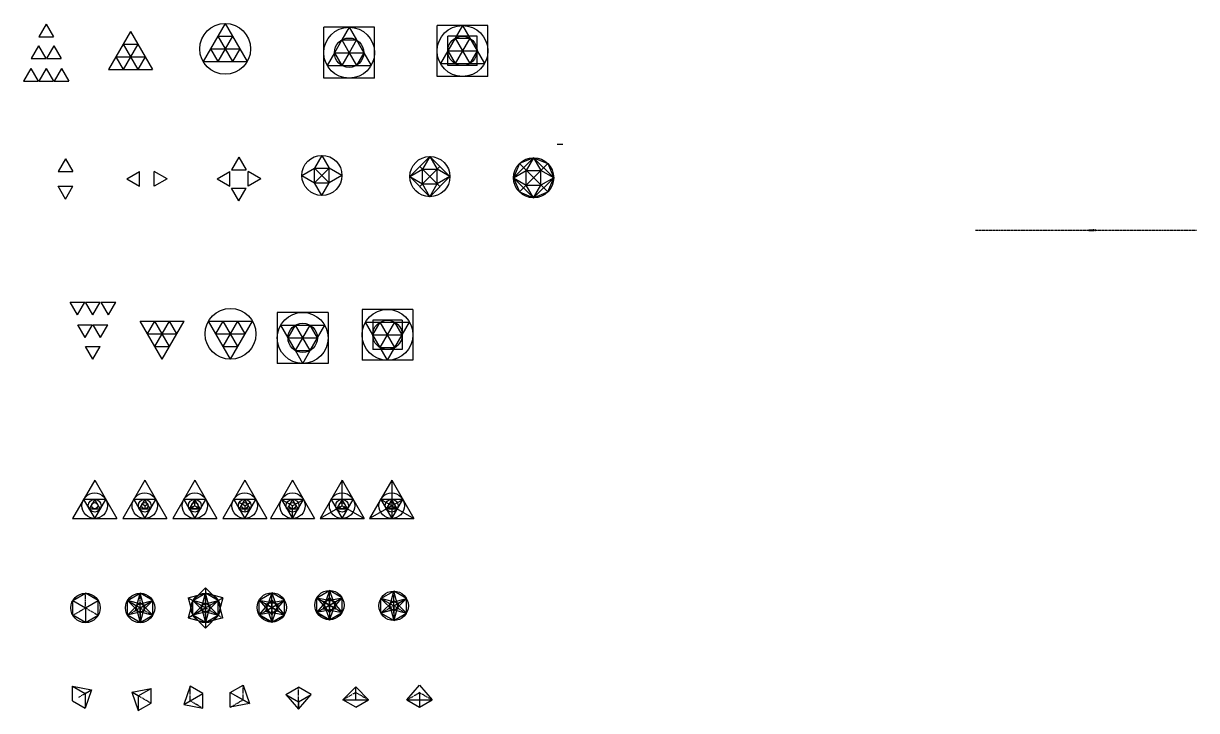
# Model space of a CAD drawing. Header units: inches. Extents: x 25816 to 218026, y -206771 to 1246.
# Drawn here: x 114284 to 194169, y -45541 to 1246 of the extents above; entities that cross this region are included whole.
import ezdxf

# ---------------------------------------------------------------- set-up
doc = ezdxf.new("R2010")
doc.units = ezdxf.units.IN
doc.header["$MEASUREMENT"] = 0
doc.linetypes.add('CENTER', pattern=[2, 1.25, -0.25, 0.25, -0.25])
doc.linetypes.add('DASHED', pattern=[19.05, 12.7, -6.35])

msp = doc.modelspace()

# ---------------------------------------------------------------- linework, layer by layer
for p, q in [((115834, 1205), (115334, 339)), ((115834, 1205), (116334, 339)), ((128020, 1246), (127520, 380)), ((128020, 1246), (128520, 380)), ((134729, -2478), (134729, 986)), ((138193, 986), (134729, 986)), ((136461, 986), (135961, 120)), ((136461, 986), (136961, 120)), ((138193, -2478), (138193, 986)), ((115334, 339), (116334, 339)), ((121571, 707), (121071, -159)), ((121571, 707), (122071, -159)), ((127520, 380), (127020, -486)), ((127520, 380), (128520, 380)), ((127520, 380), (128020, -486)), ((128520, 380), (128020, -486)), ((128520, 380), (129020, -486)), ((135961, 120), (135461, -746)), ((135961, 120), (136961, 120)), ((135961, 120), (136461, -746)), ((136961, 120), (136461, -746)), ((136961, 120), (137461, -746)), ((115309, -275), (114809, -1141)), ((115309, -275), (115809, -1141)), ((116359, -275), (115859, -1141)), ((116359, -275), (116859, -1141)), ((121071, -159), (120571, -1025)), ((121071, -159), (122071, -159)), ((121071, -159), (121571, -1025)), ((122071, -159), (121571, -1025)), ((122071, -159), (122571, -1025)), ((127020, -486), (126520, -1352)), ((127020, -486), (128020, -486)), ((127020, -486), (127520, -1352)), ((128020, -486), (127520, -1352)), ((128020, -486), (129020, -486)), ((128020, -486), (128520, -1352)), ((129020, -486), (128520, -1352)), ((129020, -486), (129520, -1352)), ((135461, -746), (134961, -1612)), ((135461, -746), (136461, -746)), ((135461, -746), (135961, -1612)), ((136461, -746), (135961, -1612)), ((136461, -746), (137461, -746)), ((136461, -746), (136961, -1612)), ((137461, -746), (136961, -1612)), ((137461, -746), (137961, -1612)), ((114809, -1141), (115809, -1141)), ((115859, -1141), (116859, -1141)), ((120571, -1025), (120071, -1891)), ((120571, -1025), (121571, -1025)), ((120571, -1025), (121071, -1891)), ((121571, -1025), (121071, -1891)), ((121571, -1025), (122571, -1025)), ((121571, -1025), (122071, -1891)), ((122571, -1025), (122071, -1891)), ((122571, -1025), (123071, -1891)), ((126520, -1352), (127520, -1352)), ((127520, -1352), (128520, -1352)), ((128520, -1352), (129520, -1352)), ((114784, -1818), (114284, -2684)), ((114784, -1818), (115284, -2684)), ((115834, -1818), (115334, -2684)), ((115834, -1818), (116334, -2684)), ((116884, -1818), (116384, -2684)), ((116884, -1818), (117384, -2684)), ((120071, -1891), (121071, -1891)), ((121071, -1891), (122071, -1891)), ((122071, -1891), (123071, -1891)), ((134961, -1612), (135961, -1612)), ((135961, -1612), (136961, -1612)), ((136961, -1612), (137961, -1612)), ((114284, -2684), (115284, -2684)), ((115334, -2684), (116334, -2684)), ((116384, -2684), (117384, -2684)), ((138193, -2478), (134729, -2478)), ((150640, -6981), (151016, -6981)), ((117154, -7978), (116654, -8845)), ((117154, -7978), (117654, -8845)), ((128956, -7853), (128456, -8720)), ((128956, -7853), (129456, -8720)), ((134610, -7736), (134110, -8602)), ((134610, -7736), (135110, -8602)), ((140593, -9183), (141959, -7817)), ((141959, -7817), (141459, -8683)), ((141959, -7817), (142459, -8683)), ((141959, -7817), (143325, -9183)), ((147660, -9264), (149026, -7898)), ((149026, -7898), (148060, -8298)), ((149026, -7898), (148526, -8764)), ((149026, -7898), (149526, -8764)), ((149026, -7898), (150392, -9264)), ((149026, -7898), (149992, -8298)), ((128456, -8720), (129456, -8720)), ((133243, -9102), (134110, -8602)), ((134110, -8602), (135110, -8602)), ((134110, -9602), (134110, -8602)), ((134110, -8602), (135110, -9602)), ((134110, -9602), (135110, -8602)), ((135110, -9602), (135110, -8602)), ((135976, -9102), (135110, -8602)), ((140593, -9183), (141459, -8683)), ((141276, -8500), (142642, -9866)), ((141276, -9866), (142642, -8500)), ((141459, -8683), (142459, -8683)), ((141459, -9683), (141459, -8683)), ((142459, -9683), (142459, -8683)), ((143325, -9183), (142459, -8683)), ((148060, -8298), (147660, -9264)), ((147660, -9264), (148526, -8764)), ((148060, -8298), (149992, -10230)), ((148060, -10230), (149992, -8298)), ((148526, -8764), (149526, -8764)), ((148526, -9764), (148526, -8764)), ((149526, -9764), (149526, -8764)), ((150392, -9264), (149526, -8764)), ((149992, -8298), (150392, -9264)), ((116654, -8845), (117654, -8845)), ((121329, -9345), (122195, -8845)), ((121329, -9345), (122195, -9845)), ((122195, -9845), (122195, -8845)), ((123195, -9845), (123195, -8845)), ((124061, -9345), (123195, -8845)), ((124061, -9345), (123195, -9845)), ((127465, -9345), (128331, -8845)), ((127465, -9345), (128331, -9845)), ((128331, -9845), (128331, -8845)), ((129581, -9845), (129581, -8845)), ((130447, -9345), (129581, -8845)), ((130447, -9345), (129581, -9845)), ((133243, -9102), (134110, -9602)), ((135976, -9102), (135110, -9602)), ((140593, -9183), (141459, -9683)), ((141959, -10549), (140593, -9183)), ((143325, -9183), (141959, -10549)), ((143325, -9183), (142459, -9683)), ((147660, -9264), (148526, -9764)), ((149026, -10630), (147660, -9264)), ((147660, -9264), (148060, -10230)), ((150392, -9264), (149026, -10630)), ((150392, -9264), (149526, -9764)), ((149992, -10230), (150392, -9264)), ((116654, -9845), (117654, -9845)), ((117154, -10711), (116654, -9845)), ((117154, -10711), (117654, -9845)), ((128456, -9970), (129456, -9970)), ((128956, -10836), (128456, -9970)), ((128956, -10836), (129456, -9970)), ((134110, -9602), (135110, -9602)), ((134610, -10468), (134110, -9602)), ((134610, -10468), (135110, -9602)), ((141459, -9683), (142459, -9683)), ((141959, -10549), (141459, -9683)), ((141959, -10549), (142459, -9683)), ((148060, -10230), (149026, -10630)), ((148526, -9764), (149526, -9764)), ((149026, -10630), (148526, -9764)), ((149026, -10630), (149526, -9764)), ((149026, -10630), (149992, -10230)), ((186828, -12820), (186824, -12820)), ((186828, -12845), (186825, -12845)), ((186828, -12820), (186828, -12845)), ((186828, -12820), (186833, -12820)), ((186828, -12845), (186833, -12845)), ((186831, -12814), (187128, -12814)), ((186831, -12820), (186831, -12814)), ((186831, -12820), (187133, -12820)), ((186831, -12845), (187133, -12845)), ((186831, -12845), (186831, -12851)), ((186831, -12851), (187133, -12851)), ((186833, -12820), (186833, -12845)), ((186833, -12820), (187133, -12820)), ((186833, -12845), (187133, -12845)), ((187128, -12814), (187128, -12803)), ((187178, -12803), (187128, -12803)), ((187133, -12820), (187133, -12803)), ((187133, -12820), (187133, -12845)), ((187133, -12845), (187173, -12845)), ((187133, -12851), (187178, -12851)), ((187173, -12845), (187173, -12803)), ((187178, -12851), (187178, -12803)), ((187291, -12803), (187243, -12803)), ((187243, -12827), (187243, -12803)), ((187247, -12827), (187247, -12803)), ((187288, -12827), (187288, -12803)), ((187291, -12827), (187291, -12803)), ((117465, -17734), (118465, -17734)), ((117965, -18600), (117465, -17734)), ((117965, -18600), (118465, -17734)), ((118515, -17734), (119515, -17734)), ((119015, -18600), (118515, -17734)), ((119015, -18600), (119515, -17734)), ((119565, -17734), (120565, -17734)), ((120065, -18600), (119565, -17734)), ((120065, -18600), (120565, -17734)), ((137341, -18228), (137341, -21693)), ((140805, -18228), (137341, -18228)), ((140805, -18228), (140805, -21693)), ((122233, -19026), (123233, -19026)), ((122733, -19892), (122233, -19026)), ((122733, -19892), (123233, -19026)), ((123233, -19026), (124233, -19026)), ((123733, -19892), (123233, -19026)), ((123733, -19892), (124233, -19026)), ((124233, -19026), (125233, -19026)), ((124733, -19892), (124233, -19026)), ((124733, -19892), (125233, -19026)), ((126882, -19026), (127882, -19026)), ((127382, -19892), (126882, -19026)), ((127382, -19892), (127882, -19026)), ((127882, -19026), (128882, -19026)), ((128382, -19892), (127882, -19026)), ((128382, -19892), (128882, -19026)), ((128882, -19026), (129882, -19026)), ((129382, -19892), (128882, -19026)), ((129382, -19892), (129882, -19026)), ((131569, -18435), (131569, -21899)), ((135033, -18435), (131569, -18435)), ((135033, -18435), (135033, -21899)), ((137573, -19094), (138573, -19094)), ((138073, -19960), (137573, -19094)), ((138073, -18960), (138073, -20960)), ((140073, -18960), (138073, -18960)), ((138073, -19960), (138573, -19094)), ((138573, -19094), (139573, -19094)), ((139073, -19960), (138573, -19094)), ((139073, -19960), (139573, -19094)), ((139573, -19094), (140573, -19094)), ((140073, -19960), (139573, -19094)), ((140073, -18960), (140073, -20960)), ((140073, -19960), (140573, -19094)), ((117990, -19277), (118990, -19277)), ((118490, -20143), (117990, -19277)), ((118490, -20143), (118990, -19277)), ((119040, -19277), (120040, -19277)), ((119540, -20143), (119040, -19277)), ((119540, -20143), (120040, -19277)), ((122733, -19892), (123733, -19892)), ((123233, -20758), (122733, -19892)), ((123233, -20758), (123733, -19892)), ((123733, -19892), (124733, -19892)), ((124233, -20758), (123733, -19892)), ((124233, -20758), (124733, -19892)), ((127382, -19892), (128382, -19892)), ((127882, -20758), (127382, -19892)), ((127882, -20758), (128382, -19892)), ((128382, -19892), (129382, -19892)), ((128882, -20758), (128382, -19892)), ((128882, -20758), (129382, -19892)), ((131801, -19301), (132801, -19301)), ((132301, -20167), (131801, -19301)), ((132301, -20167), (132801, -19301)), ((132801, -19301), (133801, -19301)), ((133301, -20167), (132801, -19301)), ((133301, -20167), (133801, -19301)), ((133801, -19301), (134801, -19301)), ((134301, -20167), (133801, -19301)), ((134301, -20167), (134801, -19301)), ((138073, -19960), (139073, -19960)), ((138573, -20827), (138073, -19960)), ((138573, -20827), (139073, -19960)), ((139073, -19960), (140073, -19960)), ((139573, -20827), (139073, -19960)), ((139573, -20827), (140073, -19960)), ((118515, -20758), (119515, -20758)), ((119015, -21624), (118515, -20758)), ((119015, -21624), (119515, -20758)), ((123233, -20758), (124233, -20758)), ((123733, -21624), (123233, -20758)), ((123733, -21624), (124233, -20758)), ((127882, -20758), (128882, -20758)), ((128382, -21624), (127882, -20758)), ((128382, -21624), (128882, -20758)), ((132301, -20167), (133301, -20167)), ((132801, -21033), (132301, -20167)), ((132801, -21033), (133301, -20167)), ((133301, -20167), (134301, -20167)), ((133801, -21033), (133301, -20167)), ((133801, -21033), (134301, -20167)), ((132801, -21033), (133801, -21033)), ((133301, -21899), (132801, -21033)), ((133301, -21899), (133801, -21033)), ((140073, -20960), (138073, -20960)), ((138573, -20827), (139573, -20827)), ((139073, -21693), (138573, -20827)), ((139073, -21693), (139573, -20827)), ((135033, -21899), (131569, -21899)), ((140805, -21693), (137341, -21693)), ((119134, -29861), (117634, -32459)), ((119134, -29861), (120634, -32459)), ((122544, -29861), (121044, -32459)), ((122544, -29861), (124044, -32459)), ((125953, -29861), (124453, -32459)), ((125953, -29861), (127453, -32459)), ((129350, -29861), (127850, -32459)), ((129350, -29861), (130850, -32459)), ((132606, -29861), (131106, -32459)), ((132606, -29861), (134106, -32459)), ((135980, -29861), (134480, -32459)), ((135980, -29861), (137480, -32459)), ((135980, -31593), (135980, -29861)), ((139360, -29861), (137860, -32459)), ((139360, -29861), (140860, -32459)), ((139360, -29861), (139360, -31593)), ((122544, -31593), (122357, -31485)), ((122544, -31593), (122732, -31485)), ((122544, -31593), (122544, -31809)), ((125953, -31593), (125578, -31809)), ((125953, -31593), (125953, -31160)), ((125953, -31593), (126328, -31809)), ((129350, -31593), (128975, -31376)), ((129350, -31593), (129725, -31376)), ((129350, -31593), (129350, -32026)), ((132606, -31593), (131856, -31160)), ((132606, -31593), (133356, -31160)), ((132606, -32459), (132606, -31593)), ((135980, -31593), (134480, -32459)), ((135980, -31593), (137480, -32459)), ((139360, -31593), (137860, -32459)), ((139360, -31593), (138610, -31160)), ((139360, -31593), (140110, -31160)), ((139360, -31593), (140860, -32459)), ((139360, -31593), (139360, -32459)), ((117634, -32459), (120634, -32459)), ((121044, -32459), (124044, -32459)), ((124453, -32459), (127453, -32459)), ((127850, -32459), (130850, -32459)), ((131106, -32459), (134106, -32459)), ((134480, -32459), (137480, -32459)), ((137860, -32459), (140860, -32459)), ((125822, -38055), (126688, -37189)), ((126688, -37189), (127554, -38055)), ((126688, -37189), (126688, -38555)), ((130329, -38022), (131195, -37522)), ((132061, -38022), (131195, -37522)), ((134253, -37862), (135119, -37362)), ((135985, -37862), (135119, -37362)), ((138629, -37911), (139496, -37411)), ((139179, -38594), (139496, -37411)), ((140362, -37911), (139496, -37411)), ((139813, -38594), (139496, -37411)), ((117645, -38055), (118511, -37555)), ((117645, -39055), (117645, -38055)), ((117645, -38055), (118511, -38555)), ((119377, -38055), (118511, -37555)), ((118511, -38555), (119377, -38055)), ((119377, -39055), (119377, -38055)), ((121362, -38055), (122228, -37555)), ((121362, -39055), (121362, -38055)), ((121362, -38055), (122228, -38555)), ((122545, -38372), (121362, -38055)), ((122228, -38921), (121362, -38055)), ((122228, -38189), (121362, -39055)), ((121911, -38738), (122228, -37555)), ((121911, -38372), (123094, -38055)), ((123094, -38055), (122228, -37555)), ((122545, -38738), (122228, -37555)), ((122228, -38555), (123094, -38055)), ((122228, -38921), (123094, -38055)), ((122228, -39055), (122228, -38189)), ((122228, -38189), (123094, -39055)), ((123094, -39055), (123094, -38055)), ((125505, -37872), (126688, -37555)), ((125505, -37872), (126688, -38555)), ((125505, -37872), (125822, -39055)), ((125822, -38055), (125505, -39238)), ((125822, -38055), (126688, -37555)), ((125822, -39055), (125822, -38055)), ((127005, -38372), (125822, -38055)), ((126688, -38921), (125822, -38055)), ((126688, -38189), (125822, -39055)), ((126371, -38738), (126688, -37555)), ((126371, -38372), (127554, -38055)), ((127554, -38055), (126688, -37555)), ((127005, -38738), (126688, -37555)), ((127871, -37872), (126688, -37555)), ((126688, -38555), (127871, -37872)), ((126688, -38921), (127554, -38055)), ((126688, -39055), (126688, -38189)), ((126688, -38189), (127554, -39055)), ((127871, -37872), (127554, -39055)), ((127554, -39055), (127554, -38055)), ((127871, -39238), (127554, -38055)), ((130329, -39022), (130329, -38022)), ((130329, -38022), (131195, -38522)), ((131195, -38522), (132061, -38022)), ((132061, -39022), (132061, -38022)), ((134253, -38862), (134253, -37862)), ((134253, -37862), (135119, -38362)), ((135119, -38362), (135985, -37862)), ((135985, -38862), (135985, -37862)), ((138629, -38911), (138629, -37911)), ((138629, -37911), (139496, -38411)), ((139813, -38228), (138629, -37911)), ((139496, -38777), (138629, -37911)), ((139496, -38045), (138629, -38911)), ((139179, -38228), (140362, -37911)), ((139179, -38228), (139496, -39411)), ((139496, -38411), (140362, -37911)), ((139496, -38777), (140362, -37911)), ((139496, -38911), (139496, -38045)), ((139496, -38045), (140362, -38911)), ((139813, -38228), (139496, -39411)), ((140362, -38911), (140362, -37911)), ((118511, -39555), (117645, -39055)), ((118511, -38555), (118511, -39555)), ((118511, -39555), (119377, -39055)), ((122540, -38747), (121362, -39055)), ((122228, -39555), (121362, -39055)), ((121911, -38372), (122228, -39555)), ((121911, -38738), (123094, -39055)), ((122545, -38372), (122228, -39555)), ((122228, -38555), (122228, -39555)), ((122228, -39555), (123094, -39055)), ((126688, -38555), (125505, -39238)), ((127000, -38747), (125822, -39055)), ((126688, -39555), (125822, -39055)), ((126688, -39921), (125822, -39055)), ((126371, -38372), (126688, -39555)), ((126371, -38738), (127554, -39055)), ((127005, -38372), (126688, -39555)), ((126688, -38555), (126688, -39921)), ((126688, -39555), (127554, -39055)), ((126688, -39921), (127554, -39055)), ((131195, -39522), (130329, -39022)), ((131195, -38522), (131195, -39522)), ((131195, -39522), (132061, -39022)), ((135119, -39362), (134253, -38862)), ((135119, -38362), (135119, -39362)), ((135119, -39362), (135985, -38862)), ((139807, -38603), (138629, -38911)), ((139496, -39411), (138629, -38911)), ((139179, -38594), (140362, -38911)), ((139496, -38411), (139496, -39411)), ((139496, -39411), (140362, -38911)), ((125505, -39238), (126688, -39555)), ((127871, -39238), (126688, -39555)), ((118481, -44382), (118914, -44132)), ((136909, -43938), (136043, -44804)), ((136909, -44804), (136909, -43938)), ((136909, -43938), (137775, -44804)), ((141251, -44321), (141251, -45321)), ((136909, -45304), (136043, -44804)), ((136043, -44804), (137775, -44804)), ((136909, -45304), (137775, -44804)), ((140385, -44821), (142117, -44821))]:
    msp.add_line(p, q)
at = {"lineweight": 25}
for p, q in [((142447, -2358), (142447, 1106)), ((145911, 1106), (142447, 1106)), ((144179, 1106), (143679, 240)), ((144179, 1106), (144679, 240)), ((145911, -2358), (145911, 1106)), ((145179, 374), (143179, 374)), ((143179, -1626), (143179, 374)), ((143679, 240), (143179, -626)), ((143679, 240), (144679, 240)), ((143679, 240), (144179, -626)), ((144679, 240), (144179, -626)), ((144679, 240), (145179, -626)), ((145179, -1626), (145179, 374)), ((143179, -626), (142679, -1492)), ((143179, -626), (144179, -626)), ((143179, -626), (143679, -1492)), ((144179, -626), (143679, -1492)), ((144179, -626), (145179, -626)), ((144179, -626), (144679, -1492)), ((145179, -626), (144679, -1492)), ((145179, -626), (145679, -1492)), ((142679, -1492), (143679, -1492)), ((143679, -1492), (144679, -1492)), ((144679, -1492), (145679, -1492)), ((145911, -2358), (142447, -2358)), ((145179, -1626), (143179, -1626))]:
    msp.add_line(p, q, dxfattribs=at)
at = {"linetype": 'CENTER', "ltscale": 50}
msp.add_line((179120, -12832), (194169, -12832), dxfattribs=at)
at = {"color": 175, "true_color": 0x4554a5}
for p, q in [((130329, -38022), (131195, -37522)), ((132061, -38022), (131195, -37522)), ((134253, -37862), (135119, -37362)), ((135985, -37862), (135119, -37362)), ((130329, -38022), (131195, -38522)), ((130329, -38022), (131195, -39022)), ((131195, -38522), (132061, -38022)), ((131195, -39022), (132061, -38022)), ((134253, -37862), (135119, -38362)), ((134253, -37862), (135119, -38862)), ((135119, -38362), (135985, -37862)), ((135119, -38862), (135985, -37862))]:
    msp.add_line(p, q, dxfattribs=at)
at = {"color": 242, "true_color": 0xcd2027}
for p, q in [((130329, -38022), (131195, -37522)), ((131195, -37522), (131628, -38772)), ((134253, -37862), (135119, -37362)), ((135119, -37362), (135552, -38612)), ((130329, -39022), (130329, -38022)), ((130329, -38022), (131628, -38772)), ((131628, -38772), (130762, -38272)), ((134253, -38862), (134253, -37862)), ((134253, -37862), (135552, -38612)), ((135552, -38612), (134686, -38112)), ((131628, -38772), (130329, -39022)), ((135552, -38612), (134253, -38862)), ((128370, -44316), (129236, -43816)), ((129236, -43816), (129669, -45066)), ((128370, -45316), (128370, -44316)), ((128370, -44316), (129669, -45066)), ((129669, -45066), (128803, -44566)), ((129669, -45066), (128370, -45316))]:
    msp.add_line(p, q, dxfattribs=at)
at = {"color": 152, "true_color": 0x2776bb}
for p, q in [((130329, -38022), (131195, -37522)), ((132061, -38022), (131195, -37522)), ((134253, -37862), (135119, -37362)), ((135985, -37862), (135119, -37362)), ((130329, -38022), (131195, -38522)), ((130329, -38022), (131195, -39022)), ((131195, -38522), (132061, -38022)), ((131195, -39022), (132061, -38022)), ((134253, -37862), (135119, -38362)), ((134253, -37862), (135119, -38862)), ((135119, -38362), (135985, -37862)), ((135119, -38862), (135985, -37862)), ((131195, -38522), (131195, -39022)), ((135119, -38362), (135119, -38862)), ((132144, -44453), (133010, -43953)), ((132144, -44453), (133010, -44953)), ((132144, -44453), (133010, -45453)), ((133877, -44453), (133010, -43953)), ((133010, -44953), (133877, -44453)), ((133010, -45453), (133877, -44453)), ((133010, -44953), (133010, -45453))]:
    msp.add_line(p, q, dxfattribs=at)
at = {"color": 11, "true_color": 0xf27172}
for p, q in [((131195, -37522), (130762, -38772)), ((132061, -38022), (131195, -37522)), ((135119, -37362), (134686, -38612)), ((135985, -37862), (135119, -37362)), ((130762, -38772), (132061, -38022)), ((130762, -38772), (131628, -38272)), ((132061, -39022), (132061, -38022)), ((134686, -38612), (135985, -37862)), ((134686, -38612), (135552, -38112)), ((135985, -38862), (135985, -37862)), ((130762, -38772), (132061, -39022)), ((134686, -38612), (135985, -38862)), ((125635, -43884), (125202, -45134)), ((126501, -44384), (125635, -43884)), ((125202, -45134), (126501, -44384)), ((125202, -45134), (126068, -44634)), ((126501, -45384), (126501, -44384)), ((125202, -45134), (126501, -45384))]:
    msp.add_line(p, q, dxfattribs=at)
at = {"linetype": 'DASHED', "ltscale": 5}
for p, q in [((131195, -38522), (131195, -37522)), ((135119, -38362), (135119, -37362)), ((139496, -38411), (139496, -37411)), ((118511, -38555), (118511, -37555)), ((122228, -38555), (122228, -37555)), ((126688, -38555), (126688, -37555)), ((117645, -39055), (118511, -38555)), ((118511, -38555), (119377, -39055)), ((121362, -39055), (122228, -38555)), ((122228, -38555), (123094, -39055)), ((125505, -39238), (126688, -38555)), ((126688, -38555), (127871, -39238)), ((130329, -39022), (131195, -38522)), ((131195, -38522), (132061, -39022)), ((134253, -38862), (135119, -38362)), ((135119, -38362), (135985, -38862)), ((138629, -38911), (139496, -38411)), ((139496, -38411), (140362, -38911)), ((136043, -44804), (136909, -44304)), ((136909, -44304), (137775, -44804))]:
    msp.add_line(p, q, dxfattribs=at)
at = {"color": 11, "linetype": 'DASHED', "ltscale": 5, "true_color": 0xf27172}
for p, q in [((131195, -38522), (131195, -37522)), ((135119, -38362), (135119, -37362)), ((132061, -39022), (131195, -38522)), ((135985, -38862), (135119, -38362)), ((125635, -44884), (125635, -43884)), ((142117, -44821), (141251, -44321)), ((126501, -45384), (125635, -44884))]:
    msp.add_line(p, q, dxfattribs=at)
at = {"color": 242, "linetype": 'DASHED', "ltscale": 5, "true_color": 0xcd2027}
for p, q in [((131195, -38522), (131195, -37522)), ((135119, -38362), (135119, -37362)), ((130329, -39022), (131195, -38522)), ((134253, -38862), (135119, -38362)), ((129236, -44816), (129236, -43816)), ((140385, -44821), (141251, -44321)), ((128370, -45316), (129236, -44816))]:
    msp.add_line(p, q, dxfattribs=at)
at = {"color": 152, "linetype": 'DASHED', "ltscale": 5, "true_color": 0x2776bb}
for p, q in [((131195, -39022), (131195, -37522)), ((135119, -38862), (135119, -37362)), ((133010, -45453), (133010, -43953))]:
    msp.add_line(p, q, dxfattribs=at)
at = {"color": 217, "true_color": 0x93278f}
for p, q in [((130329, -39022), (131195, -38022)), ((131195, -38022), (132061, -39022)), ((131195, -38022), (131195, -39522)), ((134253, -38862), (135119, -37862)), ((135119, -37862), (135985, -38862)), ((135119, -37862), (135119, -39362)), ((130329, -39022), (131195, -39522)), ((131195, -39522), (132061, -39022)), ((134253, -38862), (135119, -39362)), ((135119, -39362), (135985, -38862)), ((140385, -44821), (141251, -43821)), ((141251, -43821), (142117, -44821))]:
    msp.add_line(p, q, dxfattribs=at)
at = {"color": 85, "true_color": 0x58ba48}
for p, q in [((130329, -39022), (130329, -38022)), ((130329, -38022), (131195, -38522)), ((130329, -38022), (131628, -38272)), ((131628, -38272), (131195, -39522)), ((134253, -38862), (134253, -37862)), ((134253, -37862), (135119, -38362)), ((134253, -37862), (135552, -38112)), ((135552, -38112), (135119, -39362)), ((130329, -39022), (131195, -39522)), ((131195, -38522), (131195, -39522)), ((134253, -38862), (135119, -39362)), ((135119, -38362), (135119, -39362)), ((117614, -44882), (117614, -43882)), ((117614, -43882), (118481, -44382)), ((117614, -43882), (118914, -44132)), ((118914, -44132), (118481, -45382)), ((118481, -44382), (118481, -45382)), ((117614, -44882), (118481, -45382)), ((140385, -44821), (141251, -45321))]:
    msp.add_line(p, q, dxfattribs=at)
at = {"color": 52, "true_color": 0xc8c92d}
for p, q in [((130762, -38272), (132061, -38022)), ((130762, -38272), (131195, -39522)), ((131195, -38522), (130762, -38272)), ((131195, -38522), (132061, -38022)), ((132061, -39022), (132061, -38022)), ((134686, -38112), (135985, -37862)), ((134686, -38112), (135119, -39362)), ((135119, -38362), (134686, -38112)), ((135119, -38362), (135985, -37862)), ((135985, -38862), (135985, -37862)), ((131195, -38522), (131195, -39522)), ((131195, -39522), (132061, -39022)), ((135119, -38362), (135119, -39362)), ((135119, -39362), (135985, -38862)), ((121671, -44291), (122970, -44041)), ((121671, -44291), (122104, -45541)), ((122104, -44541), (121671, -44291)), ((122104, -44541), (122970, -44041)), ((122104, -44541), (122104, -45541)), ((122970, -45041), (122970, -44041)), ((122104, -45541), (122970, -45041)), ((141251, -45321), (142117, -44821))]:
    msp.add_line(p, q, dxfattribs=at)
at = {"color": 85, "linetype": 'DASHED', "ltscale": 5, "true_color": 0x58ba48}
for p, q in [((130762, -38772), (131628, -38272)), ((134686, -38612), (135552, -38112)), ((118048, -44632), (118914, -44132))]:
    msp.add_line(p, q, dxfattribs=at)
at = {"color": 52, "linetype": 'DASHED', "ltscale": 5, "true_color": 0xc8c92d}
for p, q in [((132061, -39022), (130762, -38272)), ((135985, -38862), (134686, -38112)), ((122970, -45041), (121671, -44291))]:
    msp.add_line(p, q, dxfattribs=at)
at = {"color": 175, "linetype": 'DASHED', "ltscale": 5, "true_color": 0x4554a5}
for p, q in [((131195, -39022), (131195, -38022)), ((135119, -38862), (135119, -37862))]:
    msp.add_line(p, q, dxfattribs=at)
at = {"color": 217, "linetype": 'DASHED', "ltscale": 5, "true_color": 0x93278f}
for p, q in [((130329, -39022), (131195, -38522)), ((132061, -39022), (131195, -38522)), ((134253, -38862), (135119, -38362)), ((135985, -38862), (135119, -38362))]:
    msp.add_line(p, q, dxfattribs=at)
for points in [[(119134, -32459), (119884, -31160), (118384, -31160)], [(119134, -31160), (118759, -31809), (119509, -31809)], [(122544, -32459), (123294, -31160), (121794, -31160)], [(122544, -31160), (122169, -31809), (122919, -31809)], [(125953, -32459), (126703, -31160), (125203, -31160)], [(125953, -31160), (125578, -31809), (126328, -31809)], [(129350, -32459), (130100, -31160), (128600, -31160)], [(129350, -31160), (128975, -31809), (129725, -31809)], [(132606, -32459), (133356, -31160), (131856, -31160)], [(132606, -31160), (132231, -31809), (132981, -31809)], [(135980, -32459), (136730, -31160), (135230, -31160)], [(135980, -31160), (135605, -31809), (136355, -31809)], [(139360, -32459), (140110, -31160), (138610, -31160)], [(139360, -31160), (138985, -31809), (139735, -31809)]]:
    msp.add_lwpolyline(points, close=True)
for centre, radius in [((128020, -486), 1732), ((136461, -746), 1732), ((136461, -746), 1000), ((134610, -9102), 1366), ((141959, -9183), 1366), ((149026, -9264), 1366), ((187267, -12832), 18.8), ((187267, -12832), 12.8), ((187267, -12832), 12.5), ((128382, -19892), 1732), ((139073, -19960), 1732), ((133301, -20167), 1732), ((133301, -20167), 1000), ((139073, -19960), 1000), ((119134, -31593), 866), ((122544, -31593), 866), ((125953, -31593), 866), ((129350, -31593), 866), ((132606, -31593), 866), ((135980, -31593), 866), ((139360, -31593), 866), ((119134, -31593), 433), ((119134, -31593), 217), ((122544, -31593), 433), ((122544, -31593), 217), ((125953, -31593), 433), ((125953, -31593), 217), ((129350, -31593), 433), ((129350, -31593), 217), ((132606, -31593), 433), ((132606, -31593), 217), ((135980, -31593), 433), ((135980, -31593), 217), ((139360, -31593), 433), ((139360, -31593), 217), ((131195, -38522), 1000), ((135119, -38362), 1000), ((139496, -38411), 1000), ((118511, -38555), 1000), ((122228, -38555), 1000), ((126688, -38555), 1000)]:
    msp.add_circle(centre, radius)
at = {"lineweight": 25}
for radius in [1732, 1000]:
    msp.add_circle((144179, -626), radius, dxfattribs=at)
for radius in [24.1, 20.5]:
    msp.add_arc((187267, -12827), radius, 180, 0)

doc.saveas('drawing.dxf')
